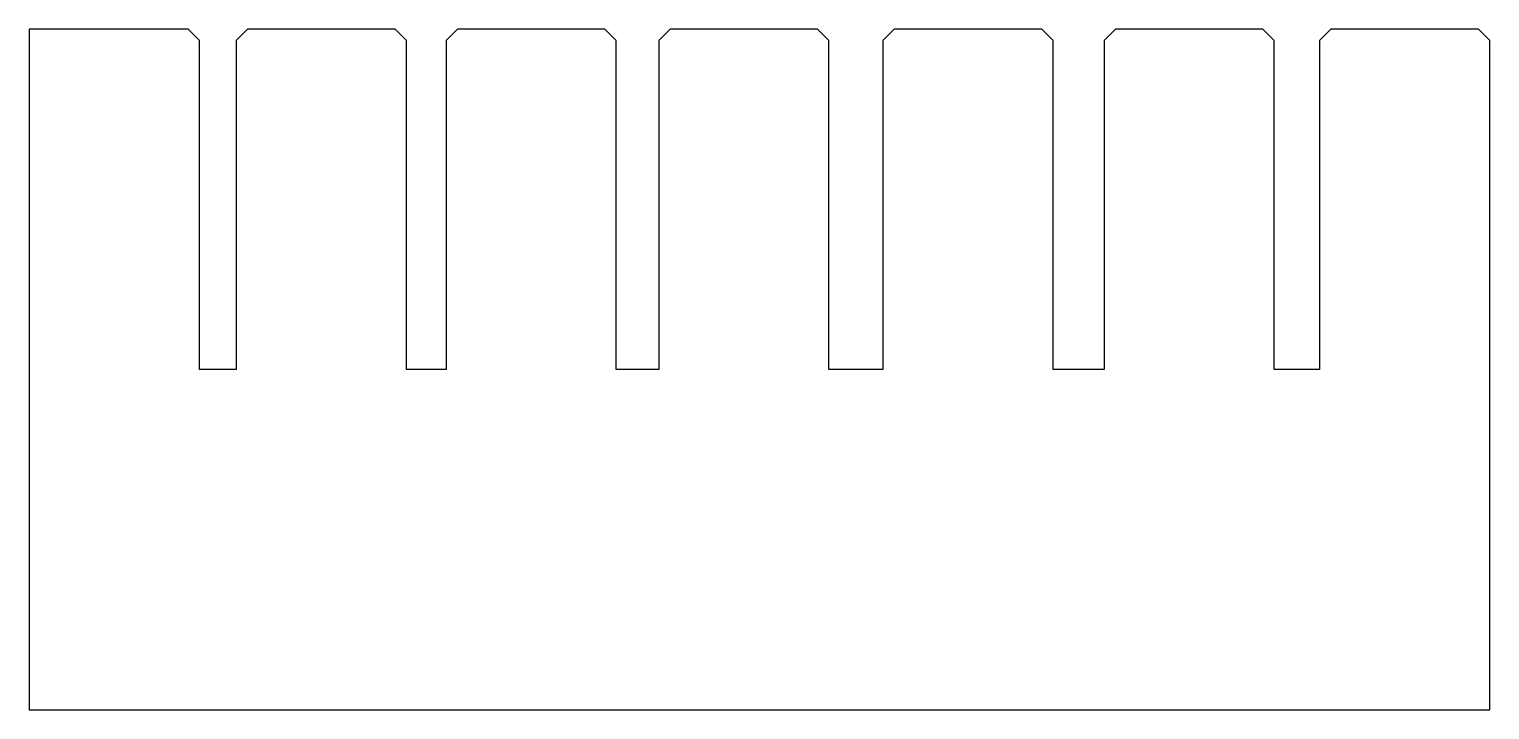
# Model space of a CAD drawing. Header units: millimetres. Extents: x 0 to 129, y 0 to 60.
import ezdxf

# ---------------------------------------------------------------- set-up
doc = ezdxf.new("R2010")
doc.units = ezdxf.units.MM
doc.layers.get('0').update_dxf_attribs({"linetype": 'CONTINUOUS'})

msp = doc.modelspace()

# ---------------------------------------------------------------- linework, layer by layer
msp.add_lwpolyline([(15, 59), (14, 60), (0, 60), (0, 0), (128.75, 0), (128.75, 59), (127.75, 60), (114.75, 60), (113.75, 59), (113.75, 30), (109.75, 30), (109.75, 59), (108.75, 60), (95.75, 60), (94.75, 59), (94.75, 30), (90.25, 30), (90.25, 59), (89.25, 60), (76.25, 60), (75.25, 59), (75.25, 30), (70.5, 30), (70.5, 59), (69.5, 60), (56.5, 60), (55.5, 59), (55.5, 30), (51.75, 30), (51.75, 59), (50.75, 60), (37.75, 60), (36.75, 59), (36.75, 30), (33.25, 30), (33.25, 59), (32.25, 60), (19.25, 60), (18.25, 59), (18.25, 30), (15, 30)], close=True)

doc.saveas('drawing.dxf')
